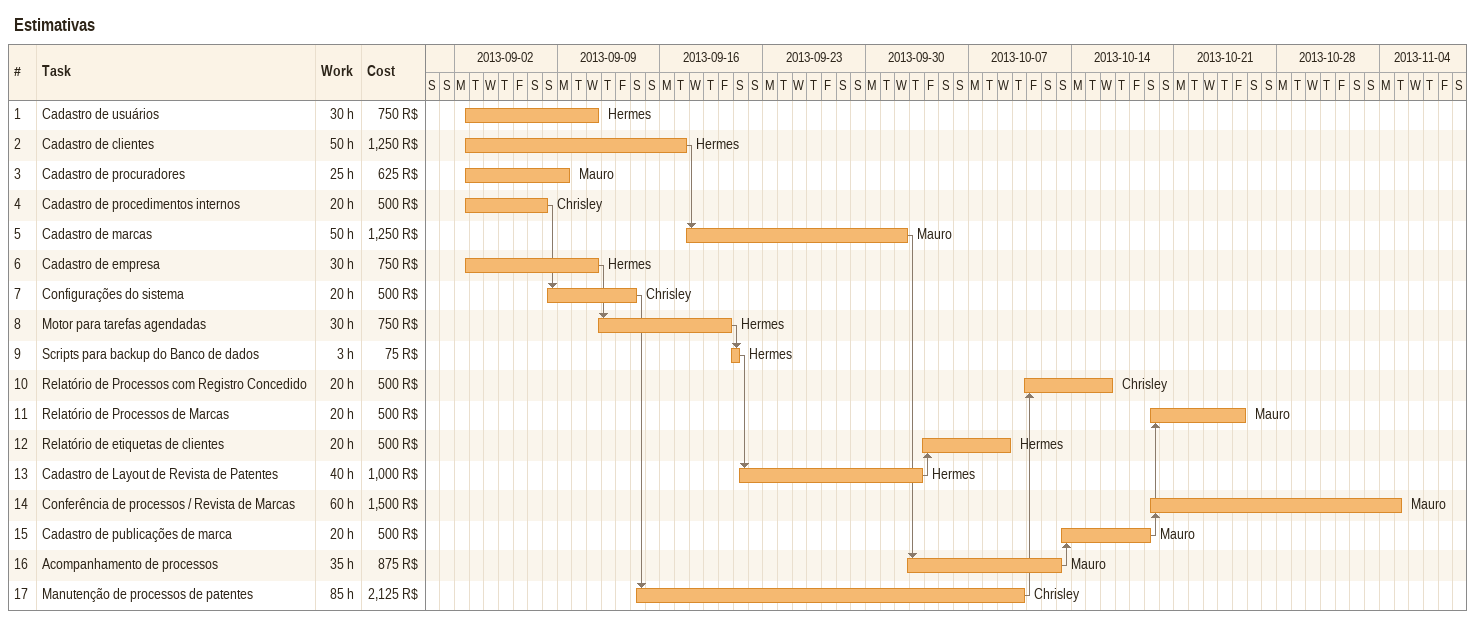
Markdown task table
Estimativas

| ID | Task | Start | Finish | Predecessors | Resources | Work (h) | Cost (R$) |
|---|---|---|---|---|---|---|---|
| 1 | Cadastro de usuários | 2013-09-02 | 2013-09-11 |  | Hermes | 30 | 750 |
| 2 | Cadastro de clientes | 2013-09-02 | 2013-09-17 |  | Hermes | 50 | 1250 |
| 3 | Cadastro de procuradores | 2013-09-02 | 2013-09-09 |  | Mauro | 25 | 625 |
| 4 | Cadastro de procedimentos internos | 2013-09-02 | 2013-09-08 |  | Chrisley | 20 | 500 |
| 5 | Cadastro de marcas | 2013-09-17 | 2013-10-02 | 2 | Mauro | 50 | 1250 |
| 6 | Cadastro de empresa | 2013-09-02 | 2013-09-11 |  | Hermes | 30 | 750 |
| 7 | Configurações do sistema | 2013-09-08 | 2013-09-14 | 4 | Chrisley | 20 | 500 |
| 8 | Motor para tarefas agendadas | 2013-09-11 | 2013-09-20 | 6 | Hermes | 30 | 750 |
| 9 | Scripts para backup do Banco de dados | 2013-09-20 | 2013-09-21 | 8 | Hermes | 3 | 75 |
| 10 | Relatório de Processos com Registro Concedido | 2013-10-10 | 2013-10-16 | 17 | Chrisley | 20 | 500 |
| 11 | Relatório de Processos de Marcas | 2013-10-19 | 2013-10-25 | 15 | Mauro | 20 | 500 |
| 12 | Relatório de etiquetas de clientes | 2013-10-03 | 2013-10-09 | 13 | Hermes | 20 | 500 |
| 13 | Cadastro de Layout de Revista de Patentes | 2013-09-21 | 2013-10-03 | 9 | Hermes | 40 | 1000 |
| 14 | Conferência de processos / Revista de Marcas | 2013-10-19 | 2013-11-05 | 15 | Mauro | 60 | 1500 |
| 15 | Cadastro de publicações de marca | 2013-10-13 | 2013-10-19 | 16 | Mauro | 20 | 500 |
| 16 | Acompanhamento de processos | 2013-10-02 | 2013-10-13 | 5 | Mauro | 35 | 875 |
| 17 | Manutenção de processos de patentes | 2013-09-14 | 2013-10-10 | 7 | Chrisley | 85 | 2125 |
